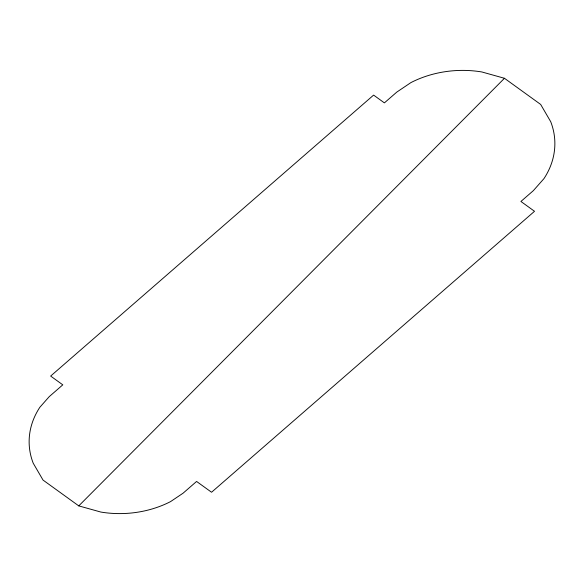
<?xml version="1.0" encoding="UTF-8"?>
<svg xmlns="http://www.w3.org/2000/svg" width="584" height="584" viewBox="0 0 584 584"><rect width="100%" height="100%" fill="white"/><g stroke="black" fill="none" stroke-linecap="round" stroke-linejoin="round"><path stroke-width="0.88" d="M78.767 505.883L504.459 78.285L540.66 104.434L550.705 121.684A94.024 74.591 -2.4 0 1 543.945 178.646L533.323 190.676L520.921 201.465L534.521 211.291L211.554 492.254L196.582 481.442L183.055 493.21L170.543 501.619A92.36 73.277 -2.4 0 1 100.864 512.058L78.767 505.883L43.041 480.084L33.222 463.214A92.36 73.277 -2.4 0 1 39.865 407.26L49.268 396.609L62.795 384.841L50.647 376.067L373.607 95.097L384.389 102.886L396.799 92.09L410.917 82.592A94.024 74.591 -2.4 0 1 481.851 71.963L504.459 78.285"/></g></svg>
